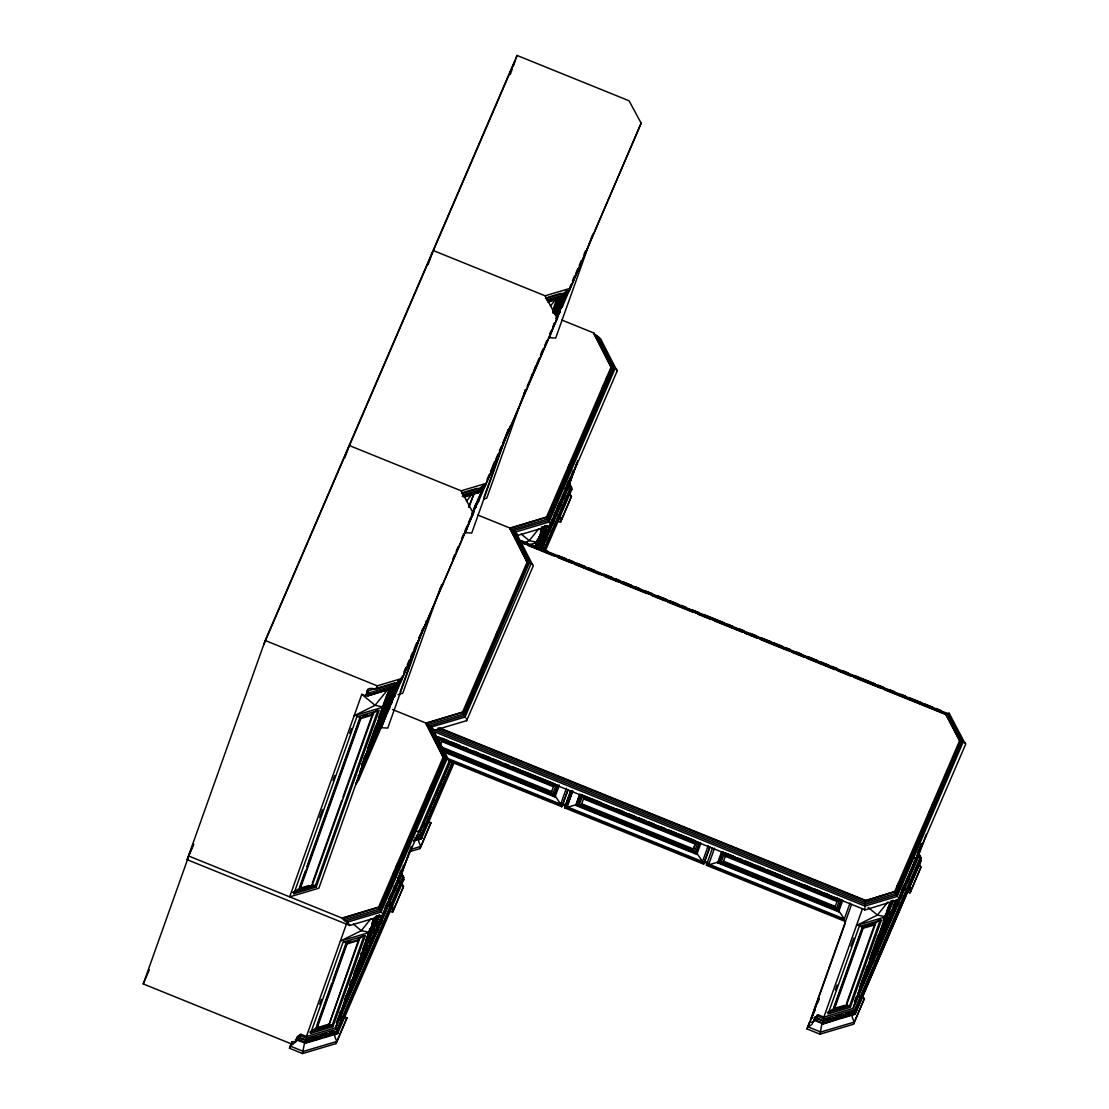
<?xml version="1.0" encoding="UTF-8"?>
<svg xmlns="http://www.w3.org/2000/svg" width="1109" height="1109" viewBox="0 0 1109 1109"><rect width="100%" height="100%" fill="white"/><g stroke="black" fill="none" stroke-linecap="round" stroke-linejoin="round"><path stroke-width="1.5" d="M305.391 1041.795L304.864 1042.89M400.751 876.276L335.597 1027.793L306.403 1036.485L300.983 1034.295L299.056 1036.832M816.501 1017.466L818.428 1014.929L823.848 1017.119L853.043 1008.441L918.224 856.827M306.306 1039.563L306.528 1038.246L337.15 1029.124L402.83 876.567L401.264 873.67M375.521 731.136L386.556 703.799M823.737 1020.211L823.973 1018.88L854.582 1009.772L920.262 857.215L920.692 857.992M393.168 687.497L393.972 687.289M865.103 905.18L864.978 906.067L434.659 731.885M865.214 903.391L865.089 904.279L433.688 729.667M865.311 901.617L865.186 902.504L437.514 729.389M865.006 907.536L864.951 908.188A5.739 1.123 -86.4 0 1 864.687 909.671L436.419 736.833M305.765 1041.296L305.987 1039.743M823.211 1021.93L823.419 1020.377M395.081 684.821L396.038 684.821L395.525 683.574M479.033 489.804L479.989 489.818L479.476 488.556M299.929 1036.957L297.78 1038.648M817.375 1017.591L815.212 1019.296M300.969 1034.392L299.61 1034.655L298.473 1037.386L306.167 1040.505L337.649 1031.134L403.773 877.455L400.557 871.494M818.428 1014.929L817.056 1015.303L815.905 1018.034L823.613 1021.139L855.081 1011.782L921.219 858.089L918.806 853.625M357.098 781.11L355.864 784.215L358.623 779.932L389.509 708.166L391.851 699.89L394.554 696.466L473.474 513.148L475.816 504.872L478.506 501.448L557.425 318.131L559.768 309.855L562.457 306.431L641.154 123.182L629.066 100.78L517.071 55.45L265.203 640.489L187.158 859.683L349.737 925.488L382.674 915.687A5.49 2.897 50 0 0 382.453 913.788L382.175 913.248M391.851 699.89L391.99 702.399L389.398 705.601L389.509 708.166L387.817 709.996L391.99 702.399L393.653 696.092L394.554 696.466L392.364 699.058M473.82 509.877L478.506 501.448L478.367 498.939L473.349 510.584L473.474 513.148L471.782 514.978L477.605 501.088L478.506 501.448M556.247 318.699L559.906 312.364L560.281 309.037L564.287 299.721M822.809 1023.136L822.504 1024.189L838.432 1018.741M425.288 625.06L426.064 621.151M509.253 430.042L508.338 429.682L509.253 430.042L510.015 426.133M349.737 925.488A4.006 2.343 23.3 0 0 349.695 924.948L347.727 922.743A5.684 3.313 23.3 0 0 346.729 922.314L342.043 918.072L378.529 907.217L341.891 918.502M392.406 709.469L425.995 723.068L443.156 757.197L425.842 723.498L462.495 712.2L425.995 723.068L427.464 724.759L463.243 714.113L528.023 562.332M345.121 921.038L380.193 910.6L445.679 758.473L429.086 725.785L426.327 723.692M528.369 562.817L509.946 528.05L546.446 517.196L509.793 528.48L527.108 562.18L509.946 528.05L477.965 515.103M550.092 523.212L550.369 523.767A5.49 2.897 50 0 1 550.591 525.666L517.653 535.453A4.006 2.343 23.3 0 0 517.598 534.926L515.63 532.722A5.684 3.313 23.3 0 0 514.645 532.278L510.279 528.674M427.422 724.745L444.418 757.835L379.292 909.13L343.499 919.777M346.729 922.314L381.094 912.083L446.941 759.111L430.708 727.047L427.908 724.939M429.488 726.201L430.583 727.254L465.045 717.066L530.906 564.093L513.439 531.183M511.415 529.742L547.194 519.095L612.334 367.814L593.911 333.033L561.916 320.085M511.859 529.936L513.079 530.864L548.096 520.578L613.596 368.451L596.933 335.736L595.339 334.724M514.645 532.278L548.997 522.062L614.857 369.089L598.43 336.873L596.919 335.972M429.072 726.035L464.144 715.596L529.284 562.97M865.186 902.504L895.393 893.521L960.56 740.826M865.089 904.279L896.294 894.991L961.96 741.505M864.978 906.067L897.195 896.474L963.097 742.087M379.292 909.13L379.056 908.34M381.094 912.083L380.858 911.293M463.243 714.113L463.007 713.323M464.144 715.596L463.922 714.806M465.045 717.066L464.823 716.289M547.194 519.095L546.973 518.319M548.096 520.578L547.874 519.788M548.997 522.062L548.775 521.272M895.393 893.521L895.171 892.731M896.294 894.991L896.072 894.214M897.195 896.474L896.973 895.698M960.921 741.311L946.171 713.96M962.182 741.935L946.864 713.725M963.458 742.559L947.738 713.406M452.569 761.01L421.004 834.301L421.351 835.299M292.568 1044.373L143.241 983.933L189.043 855.316M344.747 457.878L349.169 445.471L461.164 490.816L486.075 483.399L557.203 318.2L545.115 295.798L433.12 250.468L428.116 264.497M510.348 74.358L512.081 69.479M513.231 66.235L514.964 61.355M515.546 59.734L517.071 55.45M386.639 689.438L365.402 695.759L361.784 694.303L289.657 896.876L318.851 888.184L390.216 687.746M319.683 817.68L322.567 809.57M332.977 780.362L334.71 775.496M349.723 733.312L351.456 728.447M293.857 893.702L356.835 716.858L379.139 710.217L316.176 887.061L293.857 893.702L293.109 892.315L299.79 888.254L308.787 885.578M305.197 871.327L299.416 887.56L300.165 888.961L312.156 885.384L372.846 714.958L372.083 713.572M306.93 866.462L359.524 718.771M365.402 695.759L367.855 695.828L394.915 687.428M299.79 888.254L360.467 717.842L372.458 714.265L377.212 709.912M300.165 888.961L360.841 718.535L360.092 717.149M367.994 695.426L365.901 694.234L369.865 694.816L396.509 686.166L398.547 681.411M370.156 694.012L366.538 692.543L369.214 692.806L367.051 691.115C367.107 686.956 373.456 688.703 376.062 689.036L377.199 685.819L402.123 678.403L473.252 513.204L461.164 490.816M312.364 883.069L341.835 800.296M342.986 797.038L372.458 714.265M377.822 710.439L315.427 885.675L316.176 887.061M362.102 764.392L365 756.255M367.509 748.894L376.006 725.328M378.446 718.188L381.33 710.107M381.801 709.053L387.013 694.4M389.273 689.424L362.075 765.681L389.647 701.637L388.732 701.276M363.669 761.689L390.132 687.372M390.451 688.301L358.942 776.148L358.041 775.787M391.449 688.523L370.614 746.898L369.713 746.523L367.356 750.862M391.532 689.507L386.306 704.187L388.566 705.102L395.026 687.123M392.572 688.051L376.7 727.754M386.473 705.698L392.697 688.245M387.79 704.548L392.392 691.614M389.009 702.635L394.721 686.582M389.827 700.625L394.749 687.164M360.078 771.06L390.618 700.112L395.261 687.081M392.863 697.353L391.962 696.993L393.695 692.113M398.242 680.732L396.495 685.625L398.519 680.926M386.182 714.75L381.565 727.712L387.762 728.1L423.79 626.918M387.346 711.507L390.798 701.789M369.865 694.816L396.509 686.166M398.644 680.801L390.326 704.173L394.416 693.957L394.554 696.466M392.891 698.24L393.653 696.092M402.123 678.403L400.987 681.619L376.062 689.036M400.127 692.058L422.654 628.775M439.414 590.362L402.803 693.167L397.937 694.622M468.941 507.437L473.848 493.657M464.477 497.054L478.866 492.41M475.913 503.528L465.53 532.694L471.727 533.082L508.906 428.642M482.512 486.394L480.169 491.952L463.701 496.86M472.101 516.42L473.252 513.204M486.075 483.399L484.938 486.615L461.58 493.56M484.078 497.04L507.77 430.514M343.818 1016.523L346.978 1017.812L336.041 1043.583L302.563 1053.55L289.491 1048.255L292.124 1041.739A8.525 4.963 23.3 0 0 297.157 1039.715M292.124 1041.739L289.491 1048.255M552.615 310.894L556.663 299.499M552.864 311.892L557.189 299.402M523.365 395.345L486.754 498.163L483.51 499.119M552.892 312.419L557.716 298.557M552.934 312.877L558.146 298.238M553.169 312.835L558.354 298.279M554.07 313.195L559.837 297.032M554.805 312.53L560.031 297.85M555.249 312.71L560.489 298.03M554.957 314.097L560.613 298.21M300.054 1036.139A1.844 1.067 23.3 0 1 298.321 1035.972L296.602 1037.428M298.473 1037.386L306.306 1040.103L337.649 1031.134M556.843 311.282L562.027 296.727M557.162 312.225L562.915 296.061M562.734 297.046L556.08 314.928M562.942 297.101L556.482 315.081L554.666 314.346M556.496 314.804L564.329 293.802M560.447 305.335L564.509 293.94M565.632 292L563.899 296.865L566.588 290.613L559.435 310.451L558.534 310.076M554.68 323.107L549.482 337.69L555.678 338.079L592.289 235.26M557.564 314.998L559.865 308.51M547.666 301.842L564.412 296.145L547.943 301.038M563.511 295.23L564.412 295.59L565.576 292.332M560.281 309.037L562.457 306.431L562.318 303.921L558.243 314.152L559.906 312.364L559.005 312.003L557.314 315.566L557.425 318.131L556.524 317.77M560.78 307.332L566.574 291.057M556.053 321.416L557.203 318.2M562.318 303.921L561.556 306.07L562.457 306.431M641.154 123.182L568.889 291.598L545.531 298.557M306.403 1036.485L346.909 922.716M297.406 1038.232L295.507 1039.604L305.502 1043.222L305.765 1042.155M319.711 1004.269L321.444 999.389M302.563 1053.55L303.894 1046.189A7.943 1.553 -86.4 0 1 304.864 1042.89M310.603 1033.325L343.041 942.206L365.36 935.566L332.922 1026.671L310.603 1033.325L309.855 1031.924M316.744 1025.548L331.813 983.212M332.977 979.954L346.313 942.498L350.804 941.167M311.185 1031.12L316.536 1027.877L346.687 943.191L358.678 939.628L363.419 935.275M358.304 938.935L359.053 940.321L328.902 1024.993L316.911 1028.57L347.062 943.898L343.762 941.61M358.096 941.25L328.902 1024.993M364.029 935.802L332.173 1025.284L332.922 1026.671M349.612 985.125L351.331 980.314M337.372 1023.288L336.471 1022.928L340.449 1011.782M344.414 1000.637L346.119 995.854M354.048 973.563L355.781 968.407M366.261 939.268L369.228 930.645M372.056 922.979L373.691 918.432M339.604 1012.448L340.505 1012.822L356.862 967.062M370.24 929.481L361.118 954.946L377.531 916.824M357.361 966.272L342.099 1008.843L398.242 878.425L397.535 877.746M437.681 740.632L438.72 737.748M335.597 1027.793L375.022 917.088M345.786 998.003L359.15 962.751M366.4 940.127L371.972 926.764M438.249 740.66L439.386 737.471M339.936 1019.268L340.948 1016.412M439.136 742.808L440.245 739.689L555.581 786.378L557.702 785.366L464.962 747.826M305.502 1043.222L337.552 1033.685L337.607 1032.687M440.661 744.319L441.978 740.757M336.041 1043.583L346.978 1017.812L344.275 1017.438M397.992 878.813L400.543 871.951M401.513 869.692L398.505 878.023L397.59 877.649M389.037 905.693L390.063 902.837M403.565 865.145L399.6 876.29L400.501 876.664L411.273 846.403M398.588 882.528L399.614 879.659L398.242 882.833M400.557 876.997L409.387 852.197M403.773 877.455L401.222 873.393M450.185 761.273L419.549 832.79L450.102 761.841M403.745 879.908L403.731 879.09M389.425 910.974L392.586 912.25L403.524 886.479L401.902 883.471M423.388 825.678L424.4 822.823M414.974 838.099L421.739 835.715L415.113 837.697M413.491 841.052L421.503 838.667L421.559 837.669M410.427 851.421L419.992 848.579L430.93 822.795L427.769 821.519M536.035 543.715L537.699 539.071M540.513 531.447L542.135 526.886M536.34 544.38L538.031 539.639M536.188 545.295L538.406 539.043M536.035 546.626L542.925 527.066M536.229 546.377L537.948 541.539L537.047 541.178M538.711 539.404L543.036 527.246M539.875 536.742L536.659 545.767L544.879 526.678M568.751 480.779L565.909 488.792L564.994 488.417M570.012 478.048L540.152 548.595M573.187 470.341L567.517 486.269L568.418 486.629L576.916 462.744M567.517 489.651L577.817 460.526M593.911 333.033L611.059 367.176L593.759 333.462M569.277 482.956L571.551 487.821L569.139 483.358M557.328 520.953L560.489 522.228L571.426 496.444L569.804 493.436M441.257 747.785L551.381 792.367L553.71 785.99L553.391 786.711L441.673 741.491M557.702 785.366L554.306 794.931L552.809 794.169L555.581 786.378M444.654 751.708L554.348 796.11L557.938 786.004M554.348 796.11L558.257 785.283M443.572 751.888L555.054 797.011L559.352 785.103M566.394 788.236L560.447 804.954L447.274 759.138M448.355 760.802L561.861 806.756L567.988 789.553M568.127 789.774L561.861 806.756M709.94 847.165L703.674 864.147L564.578 807.851L570.705 790.648M564.578 807.851L570.844 790.869M566.768 807.504L576.139 804.69L697.173 853.68L702.565 861.624L702.247 862.345L566.768 807.504L572.715 790.8M572.48 791.59L567.073 806.784L702.565 861.624M697.173 853.68L696.854 854.415L575.834 805.425L579.813 794.252M579.55 795.111L575.834 805.425M576.93 805.245L577.234 804.524L696.466 852.779L696.147 853.514L576.93 805.245L580.839 794.418L601.494 802.791M696.105 852.336L694.608 851.573L697.395 843.769L699.516 842.771L696.105 852.336L577.789 804.441L581.185 794.876L700.833 843.242L696.854 854.415M577.789 804.441L579.272 804.884L582.059 797.094L581.185 794.876M581.463 804.538L583.473 798.896L695.204 844.115L693.194 849.771L581.463 804.538L581.781 803.817L693.499 849.037L693.194 849.771M693.499 849.037L695.509 843.381L695.204 844.115M696.147 853.514L700.056 842.674L699.751 843.408M702.247 862.345L708.194 845.64M703.674 864.147L709.802 846.957M845.474 921.551L706.378 865.256L712.505 848.052M708.568 864.909L717.953 862.095L838.972 911.085L844.365 919.028L844.046 919.749L708.568 864.909L714.515 848.205M838.972 911.085L838.667 911.806L717.634 862.816L721.612 851.643L735.946 857.451M837.947 910.905L841.87 900.078L837.947 910.905L718.729 862.65L722.638 851.823M719.589 861.832L722.999 852.266L723.858 854.484L721.086 862.275L719.589 861.832L837.905 909.727L841.315 900.161L839.194 901.173L836.422 908.964L837.905 909.727M723.276 861.943L723.581 861.208L835.313 906.441L834.994 907.162L723.276 861.943L725.591 855.566L725.286 856.287L837.004 901.52L837.323 900.785L829.338 897.555M834.994 907.162L837.323 900.785M838.667 911.806L842.646 900.633L738.982 858.74M844.046 919.749L850.007 903.045M858.103 995.882L864.424 998.447L853.486 1024.231L820.008 1034.184L806.922 1028.889L809.57 1022.387A8.525 4.963 23.3 0 0 814.588 1020.349M808.808 1024.522L851.601 904.348M845.377 922.757L810.693 1020.169L814.782 1010.632M919.014 855.205L921.191 860.556L854.984 1014.319L822.947 1023.857L814.228 1020.322L814.865 1019.421M816.82 1016.884A1.844 1.067 23.3 0 1 815.767 1016.606L814.006 1017.646L814.658 1018.7M815.905 1018.034L823.751 1020.737L855.081 1011.782M817.056 1015.303L817.998 1016.135A1.844 1.067 23.3 0 1 817.901 1016.454M823.682 1017.563L862.469 908.645M865.297 900.73L894.644 891.608L865.297 900.73L438.166 727.837M822.947 1023.857L823.211 1022.803M835.368 989.921L837.087 985.069M850.908 946.24L853.791 938.159M820.008 1034.184L821.325 1026.823A7.943 1.553 -86.4 0 1 822.31 1023.524M861.845 928.51L833.608 1007.818L834.356 1009.204L846.347 1005.641L875.167 924.712L874.405 923.326L862.414 926.888L863.176 928.288L834.356 1009.204M879.534 919.666L874.793 924.019L862.788 927.581L833.982 1008.511L827.3 1012.572L849.619 1005.918L880.144 920.193M945.644 714.016L959.645 740.687L945.644 714.016L520.121 541.774M846.541 1003.326L874.793 924.019M850.367 1007.319L881.475 919.957L859.156 926.611L828.049 1013.959L850.367 1007.319L849.619 1005.918L845.973 1004.948L846.347 1005.641M883.097 920.733L884.802 915.923M854.526 1001.857L856.259 996.977M859.738 987.204L867.28 966.05M869.747 958.814L872.631 950.732M873.074 949.775L878.286 935.123M886.548 911.931L889.252 904.334M853.043 1008.441L891.123 901.478M853.847 1006.376L891.47 900.716M865.616 974.229L888.073 911.154L888.974 911.529L866.517 974.603L865.616 974.229L863.259 978.568M867.016 973.342L889.099 911.335M854.984 1014.319L921.177 859.738M853.486 1024.231L864.424 998.447L861.277 997.85M917.434 854.138L919.153 849.3M915.022 861.845L918.404 851.906M919.666 848.801L921.413 843.894M921.482 843.866L915.147 861.651L914.232 861.291M854.845 1003.853L917.975 857.215L926.237 834.328M921.219 858.089L918.668 854.027M906.857 891.622L910.018 892.897L920.969 867.113L919.333 864.105M389.509 708.166L388.607 707.792L389.398 705.601M525.306 389.897L526.525 389.897L523.781 394.194L525.624 389.536M263.679 644.773L514.867 61.328M192.592 846.417L188.488 855.926L342.043 918.072M187.158 859.683L193.798 844.254M143.241 983.933L149.355 969.723M468.691 506.633L474.818 492.41M377.587 724.454L383.631 710.425M367.828 748.991L369.2 745.816M363.974 758.653L366.025 753.898M367.731 749.961L369.172 746.232M396.814 683.089L394.762 687.83L367.855 695.828M478.728 492.812L481.348 486.643M565.313 291.639L563.94 294.8L562.998 294.786M369.713 746.523L371.723 741.866M374.398 735.641L375.743 732.536M381.759 718.535L386.445 707.653M564.412 295.59L565.756 292.471M556.205 314.734L557.55 311.615M391.962 696.993L398.755 681.231M482.9 485.603L479.85 491.689M560.544 305.391L566.865 290.6M401.333 677.876L357.403 779.932L358.623 779.932L357.708 779.558M471.99 513.744L484.522 484.661M555.942 318.727L567.891 291.002M359.732 774.886L363.766 765.515M365.097 762.396L367.121 757.724M368.465 754.605L370.475 749.92M371.82 746.801L373.83 742.115M375.175 738.996L377.199 734.324M388.607 707.792L391.089 702.025L391.99 702.399M394.333 694.511L399.115 683.394M403.898 672.29L405.949 667.535M478.284 499.494L480.336 494.739M481.708 491.564L484.439 485.215M492.632 466.168L494.683 461.413M530.324 378.613L532.348 373.941M533.679 370.808L535.702 366.136M537.047 363.017L539.057 358.332M540.402 355.213L542.412 350.527M557.772 314.859L559.005 312.003M572.494 280.674L574.545 275.919M355.864 784.215L357.237 781.055M358.595 777.894L364.709 763.685M366.746 758.944L383.062 721.044M384.421 717.897L386.459 713.156M387.817 709.996L402.442 676.019M404.494 671.264L405.866 668.089M407.225 664.915L409.276 660.16M410.649 656.985L412.7 652.217M414.059 649.042L416.79 642.707M418.842 637.938L420.214 634.764M441.188 586.051L439.829 589.198L442.574 584.914L441.673 584.554M452.749 559.199L454.787 554.458M456.146 551.298L458.183 546.571M461.58 538.669L463.617 533.928M464.976 530.781L467.014 526.04M468.372 522.88L470.424 518.139M471.782 514.978L480.252 495.293M481.625 492.119L483.676 487.364M487.087 479.421L489.138 474.666M490.497 471.491L492.548 466.723M495.973 458.793L498.024 454.038M499.383 450.864L501.434 446.095M502.793 442.935L506.896 433.411M523.781 394.194L525.818 389.453M527.177 386.292L529.894 379.985M531.946 375.244L533.304 372.083M535.342 367.342L536.701 364.182M541.455 353.133L543.493 348.392M544.852 345.232L546.889 340.505M549.62 334.183L550.979 331.023M553.017 326.282L554.375 323.135M556.358 318.519L563.524 301.87M564.897 298.695L567.628 292.346M569.679 287.578L571.038 284.417M575.821 273.299L577.872 268.544M579.245 265.37L581.296 260.615M584.027 254.266L585.386 251.091M298.321 1035.972L296.242 1041.573L290.253 1046.106L303.339 1051.401L336.803 1041.448L334.876 1036.957A7.943 4.186 50 0 1 335.209 1034.156M378.377 907.647L443.309 756.768M462.342 712.63L527.26 561.75M546.293 517.612L611.211 366.746M392.655 875.07L394.028 871.882M426.965 795.361L428.337 792.186M430.32 787.57L431.748 784.271M495.931 635.194L497.289 632.019M602.339 387.998L603.74 384.74M605.777 380.04L607.15 376.824M392.766 874.987L394.125 871.84M568.141 467.624L569.499 464.463M371.931 924.338L374.648 918.03M540.527 532.722L542.564 527.995M370.115 929.675L375.022 918.349M538.142 539.459L543.618 526.733M376.173 916.089L362.698 950.954L377.767 915.965M538.655 538.655L543.396 527.634M366.192 939.85L368.23 935.109M369.588 931.948L371.626 927.207M372.984 924.047L375.036 919.306M536.132 545.087L543.618 527.704M364.14 945.367L376.824 915.798M535.869 546.252L544.671 525.611M368.756 935.802L376.977 916.713M536.368 547.389L545.683 525.943M536.382 547.749L545.961 525.5M358.443 961.891L378.127 916.173M537.213 546.64L546.044 526.151M358.359 962.46L356.322 967.187L357.223 967.561L379.625 915.521M368.535 938.81L378.044 916.741M540.527 539.321L543.244 533.013M544.602 529.866L545.947 526.706M357.417 965.468L379.181 914.842M538.198 545.462L546.82 525.721M357.93 964.678L378.931 915.882M539.39 543.16L546.848 525.846M356.973 967.935L379.708 914.953M537.907 547.694L546.945 526.512M538.031 547.569L547.541 525.5M345.578 997.726L353.743 978.762M355.102 975.601L357.14 970.86M358.498 967.7L360.55 962.959M361.908 959.812L363.946 955.071M366.663 948.75L368.022 945.589M370.073 940.848L371.432 937.687M373.47 932.946L374.828 929.786M376.187 926.625L378.224 921.884M544.782 535.009L546.82 530.268M345.121 999.486L365.235 952.423M369.533 942.83L371.584 938.062M373.373 933.542L374.731 930.396M376.755 925.668L378.114 922.522M541.954 541.941L543.313 538.794M543.66 538.322L546.709 530.92M348.489 991.806L350.541 987.038M366.275 950.51L368.327 945.755M540.333 546.196L542.384 541.428M543.757 538.253L545.808 533.484M348.143 993.678L381.704 915.729M385.128 907.772L387.18 903.003M388.552 899.815L391.283 893.452M393.348 888.683L394.707 885.509M540.028 547.971L552.351 519.345M553.724 516.156L555.775 511.388M557.148 508.199L559.879 501.836M340.505 1012.822L398.616 877.829M540.402 548.401L566.533 487.794M336.471 1022.928L449.242 761.037A5.503 3.036 -3.3 0 0 448.798 759.665L448.41 759.388M449.242 761.037L433.508 730.401A4.173 2.426 23.3 0 0 433.425 729.68L431.553 727.684A5.462 3.188 23.3 0 0 430.583 727.254A5.684 3.313 23.3 0 1 431.678 727.74L433.647 729.944A4.006 2.343 23.3 0 1 433.688 730.471L466.626 720.67L533.207 566.02A5.503 3.036 -3.3 0 0 532.764 564.647L532.362 564.384M541.04 547.763L617.159 371.002A5.503 3.036 -3.3 0 0 616.715 369.63L616.327 369.366M336.36 1025.659L401.527 874.294M541.608 548.913L569.43 484.273M541.525 549.482L568.667 486.255M377.199 931.712L378.571 928.538M380.595 923.825L381.967 920.65M394.859 890.721L396.218 887.547M425.87 818.65L427.228 815.503M429.266 810.804L430.625 807.615M432.649 802.916L434.021 799.741M436.045 795.028L437.417 791.854M439.441 787.154L440.814 783.966M442.838 779.267L444.196 776.092M542.398 547.985L543.77 544.81M545.794 540.111L547.167 536.936M549.191 532.223L550.549 529.048M552.587 524.335L553.946 521.161M555.983 516.461L557.342 513.287M559.366 508.574L561.417 503.819M563.414 499.189L564.814 495.945M543.368 550.106L570.733 486.546L571.163 487.322M421.6 836.117L453.567 761.855M545.018 549.454L571.689 487.419M337.552 1033.685L404.036 879.104M421.503 838.667L454.551 761.772M545.323 550.91L571.939 489.083L569.167 483.649M392.586 912.25L403.524 886.479L400.945 884.552M419.992 848.579L430.93 822.795L427.464 821.908M560.489 522.228L571.426 496.444L568.598 494.073M551.381 792.367L551.7 791.632L441.562 747.064M555.054 797.011L555.373 796.276L442.297 750.516M580.52 795.153L580.839 794.418M706.378 865.256L707.639 862.345L704.922 861.236M717.634 862.816L717.953 862.095M718.729 862.65L719.048 861.915L838.265 910.184M814.879 1008.372L818.983 998.862M813.743 1011.588L815.794 1006.833M817.153 1003.659L819.204 998.904M814.865 1010.077L811.455 1018.02A8.525 4.963 23.3 0 0 812.218 1018.02M806.922 1028.889L810.055 1021.611M814.228 1020.322L815.767 1016.606M894.492 892.038L959.798 740.257M897.375 885.897L898.789 882.639M931.643 806.298L933.016 803.124M897.333 886.188L898.692 883.027M928.552 813.659L929.91 810.499M886.687 911.875L891.428 900.841M887.283 910.863L885.245 915.59L886.146 915.965M891.816 901.16L886.341 913.871L857.978 993.373L916.089 858.38L915.188 858.019M886.604 913.456L892.274 900.48M885.897 916.353L892.745 900.439M888.974 911.529L893.84 900.342M876.928 944.161L878.286 941.014M880.31 936.301L881.669 933.168M883.014 930.021L885.051 925.308M886.396 922.175L888.42 917.462M889.778 914.329L891.802 909.616M893.161 906.469L895.864 900.189M871.3 958.467L896.308 900.369M868.694 965.204L896.599 900.397M861.915 981.631L863.953 976.89M869.04 966.286L870.413 963.097M876.567 948.777L881.364 937.646M882.736 934.471L884.788 929.689M886.16 926.514L897.112 901.062M901.908 889.931L903.96 885.148M860.251 987.8L895.129 906.594M896.543 903.516L915.466 859.378M854.623 1001.912L917.074 856.855L917.975 857.215M866.517 974.603L965.759 744A5.739 3.161 -4 0 0 965.329 743.099L964.927 742.836M872.935 962.778L874.294 959.618M876.332 954.891L877.69 951.744M897.375 906.025L898.734 902.865M900.771 898.138L902.116 894.977M904.154 890.25L905.512 887.103M907.55 882.376L908.909 879.215M910.018 892.897L920.969 867.113L918.737 865.63M402.83 876.567L403.246 877.358M421.046 834.19L416.263 835.562M337.15 1029.124L337.399 1030.316M854.582 1009.772L854.845 1010.951M550.411 306.084L555.706 299.527M466.445 501.102L471.755 494.531M387.803 689.548L375.078 705.31L354.159 715.735L383.354 707.043L375.078 705.31L361.784 694.303M538.752 528.827L529.201 540.638L526.207 542.135M370.836 918.848L361.284 930.673L340.366 941.097L369.56 932.406L361.284 930.673L353.314 924.06M888.004 901.922L877.399 915.064L856.481 925.488L885.675 916.796L877.399 915.064L868.097 907.356M475.955 507.381L474.292 509.156L475.816 504.872L475.955 507.381L475.054 507.021M345.426 1013.474L345.481 1012.697M919.666 861.707L920.026 860.695M948.791 712.921L949.027 712.879A5.739 1.442 -49.2 0 1 949.221 713.337L964.816 742.988M814.852 1018.866C812.329 1020.432 814.311 1024.979 807.699 1026.754L820.771 1032.049L854.249 1022.082L852.308 1017.605A7.943 4.186 50 0 1 852.932 1014.416L854.207 1014.125M545.115 295.798L570.04 288.382M548.04 297.198L561.099 293.303M546.598 299.971L563.94 294.8L563.441 293.552M548.012 301.357L559.449 297.961M548.428 302.036L562.679 297.794M462.453 492.687L477.147 488.32M462.633 494.974L479.989 489.818M462.342 496.541L480.46 491.148M470.59 494.434L475.498 492.964M530.989 544.311L537.477 542.384L529.201 540.638L521.23 534.039M367.051 691.115L394.832 682.839M369.214 692.806L396.038 684.821M365.831 694.553L369.103 693.582M363.1 716.248L367.592 714.917M360.841 718.535L372.846 714.958M417.067 831.611L420.311 830.641M413.782 840.248L421.794 837.863M416.222 839.721L419.438 838.764M411.203 849.272L420.755 846.43L418.828 841.953A7.943 4.186 50 0 1 419.16 839.153M293.109 892.315L315.427 885.675L311.781 884.691L312.156 885.384M347.062 943.898L359.053 940.321M316.536 1027.877L328.527 1024.3L332.173 1025.284L311.449 1031.453M297.42 1038.773L305.793 1042.418L337.829 1032.881M309.314 1038.495L317.382 1036.097M320.598 1035.127L325.436 1033.699M330.274 1032.257L333.49 1031.301M306.486 1042.418L322.594 1037.622M325.824 1036.665L333.878 1034.267M864.535 910.129L898.803 899.524A5.739 3.022 50 0 0 898.567 898.179L898.276 897.638M863.176 928.288L875.167 924.712M835.479 1008.067L844.476 1005.392M825.151 1019.615L829.989 1018.173M836.436 1016.246L841.26 1014.818M846.098 1013.376L852.544 1011.45M841.648 1017.785L849.702 1015.387M911.016 882.293L911.196 881.198M441.354 584.914L442.574 584.914M369.394 929.023L370.503 929.065M571.648 489.069L571.662 489.887L569.208 485.34M336.041 1034.129L336.665 1033.186M556.025 312.239L556.926 312.599M558.09 518.804L561.251 520.079L560.045 514.978M541.442 527.302L542.343 527.662M472.573 512.788L473.474 513.148M522.547 541.15L527.357 543.091M530.559 544.394L535.37 546.335M541.788 548.927L548.206 551.533M557.827 555.429L565.84 558.673M569.042 559.962L573.852 561.916M577.068 563.206L585.081 566.449M588.283 567.753L594.701 570.345M604.322 574.24L612.334 577.484M615.55 578.787L620.361 580.742M623.563 582.031L631.576 585.275M634.792 586.578L639.602 588.519M646.006 591.125L652.425 593.717M657.235 595.658L666.856 599.553M670.058 600.856L678.084 604.1M681.286 605.403L686.097 607.344M692.515 609.936L698.92 612.542M703.73 614.483L724.579 622.925M727.781 624.215L732.592 626.169M739.01 628.761L743.82 630.716M750.239 633.308L756.643 635.901M761.453 637.855L771.074 641.737M774.276 643.04L782.302 646.284M785.505 647.587L790.315 649.527M796.733 652.134L801.544 654.074M807.948 656.667L817.569 660.562M820.785 661.865L828.797 665.109M832 666.412L836.81 668.353M843.228 670.945L848.038 672.9M854.457 675.492L875.292 683.934M878.508 685.223L883.319 687.178M889.723 689.77L894.533 691.725M900.952 694.317L905.762 696.258M908.964 697.561L921.801 702.746M925.003 704.049L933.016 707.292M936.232 708.596L941.042 710.536M520.731 540.721L947.835 713.614M518.86 540.568L947.058 713.891M520.204 541.705L946.268 714.168M519.969 542.204L524.793 544.159M527.995 545.448L553.696 555.859M558.506 557.799L571.357 562.998M574.573 564.301L600.26 574.698M605.07 576.652L617.921 581.851M621.137 583.154L646.824 593.551M651.648 595.505L664.485 600.704M667.701 602.007L693.388 612.404M698.213 614.344L711.049 619.557M714.265 620.846L741.561 631.894M744.777 633.197L757.613 638.396M760.829 639.699L788.125 650.747M791.341 652.05L804.191 657.249M807.394 658.552L834.689 669.6M837.905 670.903L850.755 676.102M853.958 677.391L881.267 688.439M884.469 689.743L945.492 714.446M915.064 858.214L915.965 858.574M904.459 888.198L910.78 890.749L909.713 886.576M265.203 640.489L377.199 685.819M390.618 700.112L391.519 700.472M388.621 701.47L389.522 701.831L362.574 764.406L361.673 764.046M439.926 728.059L865.45 900.3M442.214 738.303L448.563 740.881M451.751 742.171L459.694 745.387M462.869 746.676L467.638 748.603M474 751.181L478.769 753.108M481.944 754.397L489.901 757.613M493.075 758.903L501.018 762.119M504.207 763.408L508.976 765.335M512.15 766.624L520.107 769.84M523.282 771.129L555.068 783.994M617.394 809.223L623.757 811.788M628.526 813.729L634.875 816.293M638.063 817.583L646.006 820.799M649.195 822.088L653.963 824.015M660.312 826.593L665.081 828.52M668.27 829.809L676.213 833.025M679.387 834.315L695.288 840.747M725.813 853.112L733.77 856.328M736.944 857.617L741.713 859.544M744.888 860.834L752.845 864.05M756.019 865.339L763.976 868.555M767.151 869.83L783.051 876.276M803.706 884.635L810.069 887.214M814.838 889.141L821.201 891.719M824.375 892.995L829.144 894.935M835.507 897.5L840.275 899.441M438 736.847L461.885 746.509M582.059 797.094L697.395 843.769M723.858 854.484L839.194 901.173M448.369 743.349L453.151 745.29M459.542 747.868L464.324 749.809M467.527 751.098L475.498 754.328M478.7 755.617L494.656 762.077M504.235 765.959L510.611 768.537M515.408 770.478L521.784 773.07M524.987 774.359L532.958 777.589M536.16 778.878L540.942 780.819M544.131 782.108L552.116 785.338M585.386 798.813L598.153 803.983M602.949 805.91L609.326 808.503M614.123 810.443L620.499 813.022M623.688 814.311L628.484 816.252M634.861 818.83L639.657 820.771M642.846 822.06L650.831 825.29M654.019 826.593L674.771 834.994M679.554 836.921L685.944 839.513M730.387 857.507L738.358 860.736M741.561 862.026L768.689 873.005M778.268 876.886L784.645 879.465M791.036 882.057L795.818 883.984M799.021 885.287L806.992 888.517M810.194 889.806L814.976 891.747M818.165 893.036L826.15 896.266M442.588 748.7L447.398 750.641M452.209 752.595L458.613 755.187M473.03 761.024L479.435 763.616M484.245 765.557L505.066 773.985M509.877 775.94L516.281 778.532M519.483 779.821L527.496 783.065M530.698 784.368L538.711 787.612M541.913 788.901L551.52 792.796M582.793 805.453L606.817 815.184M618.032 819.717L622.842 821.658M629.247 824.25L637.259 827.494M640.461 828.797L672.498 841.759M675.7 843.062L683.712 846.306M686.915 847.595L691.725 849.549M727.809 864.147L732.605 866.087M739.01 868.694L743.82 870.634M747.022 871.924L767.858 880.352M772.654 882.307L779.059 884.899M785.477 887.491L790.273 889.432M796.692 892.024L801.488 893.979M804.69 895.268L825.526 903.696M830.322 905.651L836.74 908.243M442.283 749.434L552.809 794.169M579.272 804.884L694.608 851.573M721.086 862.275L836.422 908.964M442.38 749.629L554.306 794.931M443.378 750.336L554.652 795.375M561.764 803.29L565.826 804.94M561.334 804.344L566.144 806.298M703.841 862.026L708.651 863.98M447.592 758.417L560.752 804.219L555.373 796.276M708.887 864.174L844.365 919.028M859.669 986.497L860.57 986.871M817.804 1016.385L823.973 1018.88M814.505 1019.518L823.225 1023.053L855.053 1013.321M390.188 908.839L393.348 910.115L392.059 904.14M369.893 929.065L370.808 929.425M369.131 931.2L370.032 931.574M362.809 948.07L363.71 948.431M360.716 953.31L361.617 953.671M300.359 1035.751L306.528 1038.246M419.715 838.972L420.63 839.097L420.436 837.877M858.408 925.211L862.788 927.581M356.086 715.457L360.467 717.842M393.196 901.381L393.834 900.938M388.552 701.567L389.259 702.247M466.127 718.23L466.418 718.771A5.49 2.897 50 0 1 466.639 720.684M854.471 1012.628L854.041 1011.671A1.719 0.901 50 0 1 854.152 1010.978M420.976 836.976L420.547 836.02A1.719 0.901 50 0 1 420.547 835.618M337.025 1031.994L336.595 1031.023M592.705 234.11L593.204 235.025M316.162 1027.17L316.911 1028.57M617.159 371.002L601.425 340.38A4.173 2.426 23.3 0 0 601.328 339.659L599.47 337.663A5.462 3.188 23.3 0 0 598.5 337.219M532.417 564.495L517.473 535.384A4.173 2.426 23.3 0 0 517.376 534.663L515.505 532.667A5.462 3.188 23.3 0 0 514.534 532.237M512.954 530.989L529.631 563.455M559.768 309.855L559.906 312.364M397.452 863.925L396.079 867.113L397.521 863.953"/></g></svg>
